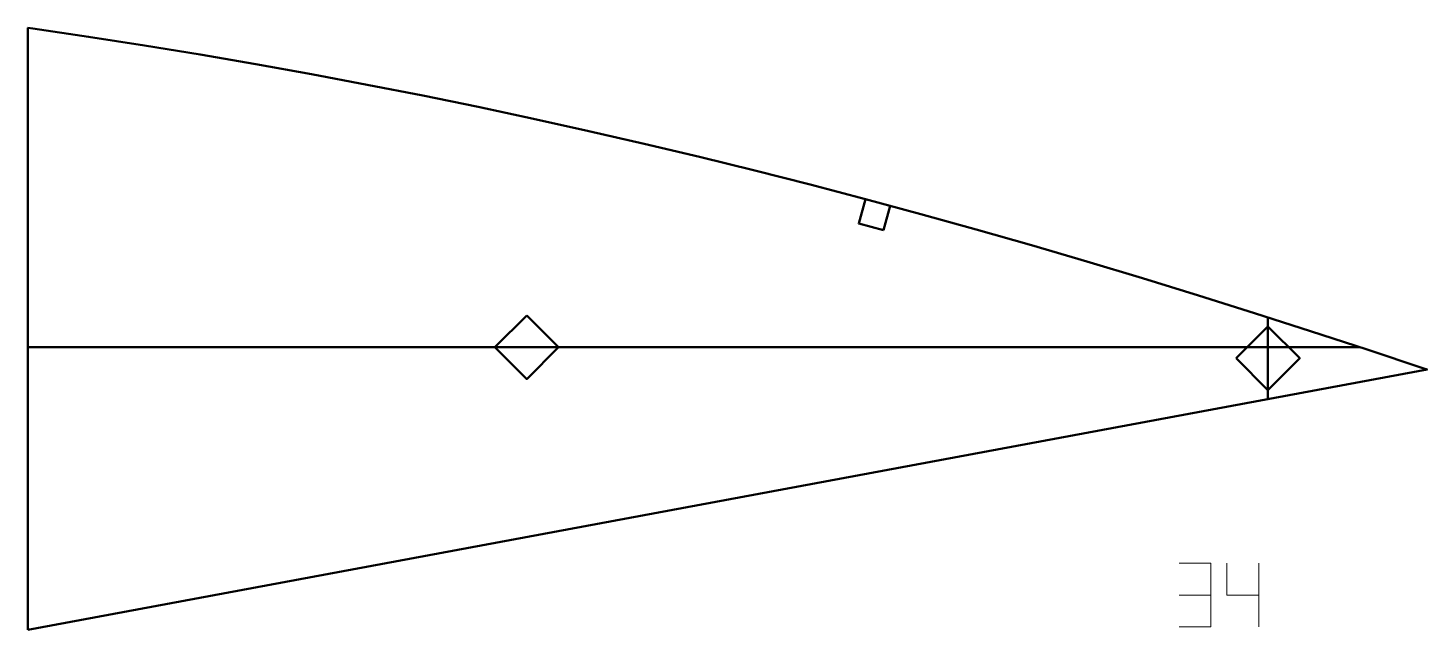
# Model space of a CAD drawing. Header units: metres. Extents: x 449 to 669, y 156 to 250.
import ezdxf

# ---------------------------------------------------------------- set-up
doc = ezdxf.new("R2010")
doc.units = ezdxf.units.M
doc.layers.add('Layer', color=1, linetype='Continuous', lineweight=50)
doc.layers.add('NumLabel', color=1, linetype='Continuous', lineweight=15)

msp = doc.modelspace()

# ---------------------------------------------------------------- linework, layer by layer
at = {"layer": 'Layer', "color": 7}
for p, q in [((643.7, 191.86), (643.7, 204.69)), ((643.7, 192.27), (643.7, 204.27)), ((449.07, 200), (658.15, 200)), ((521.35, 200), (533.35, 200))]:
    msp.add_line(p, q, dxfattribs=at)
at = {"layer": 'Layer'}
for points in [[(449.07, 155.61), (668.67, 196.51), (668.67, 196.51), (668.18, 196.67), (659.27, 199.64), (650.4, 202.53), (641.57, 205.37), (632.78, 208.13), (624.03, 210.83), (615.29, 213.46), (606.58, 216.02), (597.88, 218.5), (589.2, 220.92), (580.52, 223.27), (571.84, 225.54), (563.17, 227.75), (554.49, 229.89), (545.81, 231.95), (537.13, 233.95), (528.43, 235.87), (519.73, 237.73), (511.03, 239.51), (502.31, 241.22), (493.58, 242.87), (484.84, 244.44), (476.1, 245.94), (467.34, 247.38), (458.58, 248.74), (449.81, 250.03), (449.07, 250.13), (449.07, 155.61)], [(583.34, 218.36), (579.47, 219.41), (580.52, 223.27), (584.38, 222.22), (583.34, 218.36)], [(527.35, 205), (532.35, 200), (527.35, 195), (522.35, 200), (527.35, 205)], [(638.7, 198.27), (643.7, 203.27), (648.7, 198.27), (643.7, 193.27), (638.7, 198.27)]]:
    msp.add_lwpolyline(points, close=True, dxfattribs=at)
at = {"layer": 'NumLabel', "color": 1}
for points in [[(629.76, 166.09), (634.76, 166.09), (634.76, 161.09), (629.76, 161.09), (634.76, 161.09), (634.76, 156.09), (629.76, 156.09)], [(637.26, 166.09), (637.26, 161.09), (642.26, 161.09), (642.26, 166.09), (642.26, 156.09)]]:
    msp.add_lwpolyline(points, dxfattribs=at)

doc.saveas('drawing.dxf')
